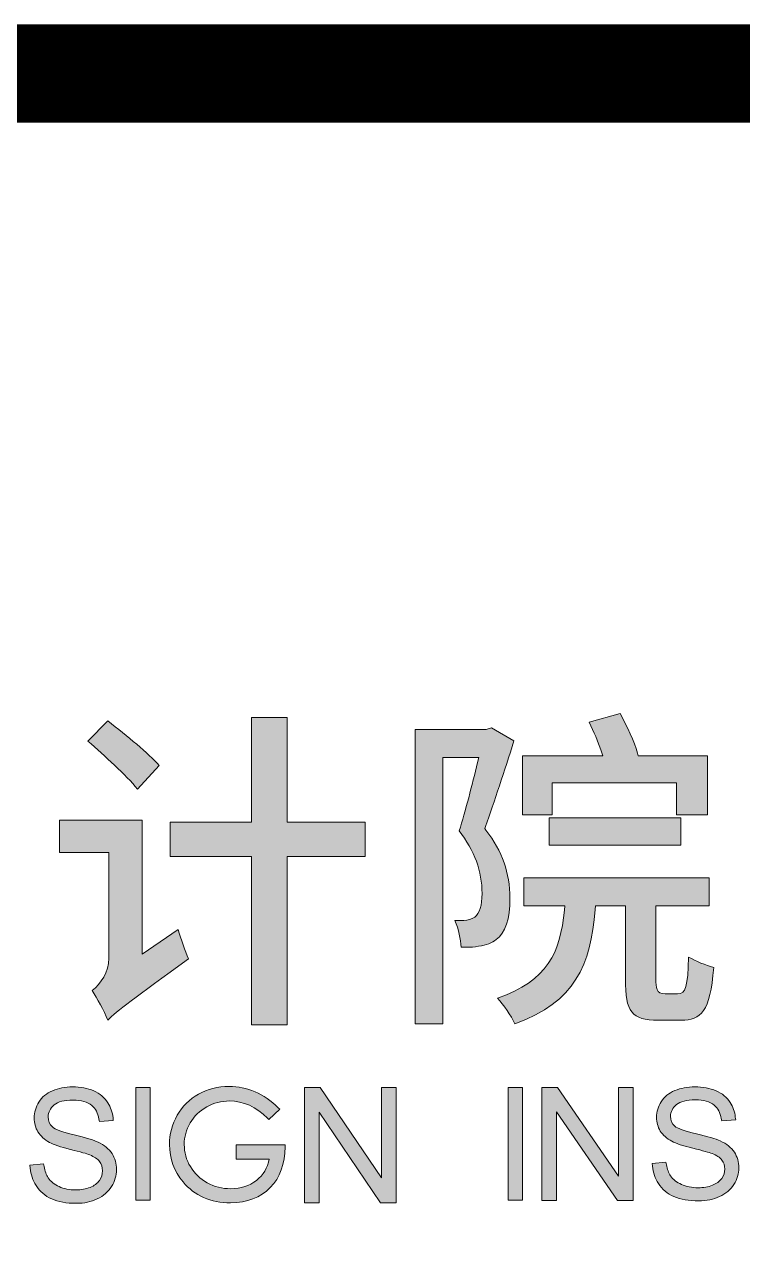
# Model space of a CAD drawing. Header units: millimetres. Extents: x 12325263 to 13848842, y -1463133 to 573208.
# Drawn here: x 12641862 to 12643178, y -786100 to -783868 of the extents above; entities that cross this region are included whole.
import ezdxf
from ezdxf.enums import TextEntityAlignment as Align

# ---------------------------------------------------------------- set-up
doc = ezdxf.new("R2010")
doc.units = ezdxf.units.MM
doc.header["$LTSCALE"] = 1000
doc.layers.add('_U+56FE_U+5C42 1', color=7, linetype='Continuous')
doc.layers.add('TITLIN1', color=7, linetype='Continuous')
doc.styles.add('ACHT', font='simhei.ttf')
doc.styles.add('TITXC', font='simhei.ttf')
doc.styles.add('TITXV', font='', dxfattribs={"width": 0.7})
doc.styles.get('TITXV').set_extended_font_data('SimSun')

# ---------------------------------------------------------------- blocks, each defined once
blk = doc.blocks.new('logo2021new')
at = {"layer": '_U+56FE_U+5C42 1'}
h = blk.add_hatch(color=256, dxfattribs=at)
h.dxf.hatch_style = 2
h.paths.add_polyline_path([(395617.2, -17781.4), (395617.2, -17575.7), (395517.9, -17575.7), (395517.9, -17533.8), (395617.2, -17533.8), (395617.2, -17405.9), (395660.8, -17405.9), (395660.8, -17533.8), (395756, -17533.8), (395756, -17575.7), (395660.8, -17575.7), (395660.8, -17781.4)])
edge = h.paths.add_edge_path()
edge.add_spline(control_points=[(395441.6, -17775.5), (395436.7, -17763.8), (395428.7, -17749), (395422.4, -17739.5), (395433, -17731), (395443, -17716.9), (395443, -17700), (395443, -17700), (395443, -17570.8), (395443, -17570.8), (395443, -17570.8), (395382.6, -17570.8), (395382.6, -17570.8), (395382.6, -17570.8), (395382.6, -17531.3), (395382.6, -17531.3), (395382.6, -17531.3), (395483.7, -17531.3), (395483.7, -17531.3), (395483.7, -17531.3), (395483.7, -17694.9), (395483.7, -17694.9), (395483.7, -17694.9), (395527.6, -17664.8), (395527.6, -17664.8), (395530.7, -17676.7), (395535.8, -17691.2), (395540.3, -17700.6), (395474.4, -17748.2), (395452.1, -17764.9), (395441.6, -17775.5)], knot_values=[0, 0, 0, 0, 1, 1, 1, 2, 2, 2, 3, 3, 3, 4, 4, 4, 5, 5, 5, 6, 6, 6, 7, 7, 7, 8, 8, 8, 9, 9, 9, 10, 10, 10, 10], degree=3, periodic=0)
edge = h.paths.add_edge_path()
edge.add_spline(control_points=[(395477.9, -17493.4), (395463.3, -17475.9), (395438.1, -17452.7), (395417.1, -17434.8), (395417.1, -17434.8), (395441.6, -17410), (395441.6, -17410), (395465.5, -17428.8), (395490.8, -17449.3), (395504.4, -17464.5), (395504.4, -17464.5), (395477.9, -17493.4), (395477.9, -17493.4)], knot_values=[0, 0, 0, 0, 1, 1, 1, 2, 2, 2, 3, 3, 3, 4, 4, 4, 4], degree=3, periodic=0)
h = blk.add_hatch(color=256, dxfattribs=at)
h.dxf.hatch_style = 2
edge = h.paths.add_edge_path()
edge.add_spline(control_points=[(395980.5, -17524.9), (395980.5, -17524.9), (395984.4, -17524.9), (395984.4, -17524.9), (395984.4, -17524.9), (395984.4, -17485.5), (395984.4, -17485.5), (395984.4, -17485.5), (396136.1, -17485.5), (396136.1, -17485.5), (396136.1, -17485.5), (396136.1, -17524.9), (396136.1, -17524.9), (396136.1, -17524.9), (396141.2, -17524.9), (396141.2, -17524.9), (396141.2, -17524.9), (396141.2, -17524.8), (396141.2, -17524.8), (396141.2, -17524.8), (396173.9, -17524.8), (396173.9, -17524.8), (396173.9, -17524.8), (396173.9, -17452.7), (396173.9, -17452.7), (396173.9, -17452.7), (396089.4, -17452.7), (396089.4, -17452.7), (396089.4, -17452.7), (396088.4, -17449.3), (396088.4, -17449.3), (396084.3, -17435.4), (396075.9, -17416.4), (396067.1, -17401), (396067.1, -17401), (396029.4, -17411.6), (396029.4, -17411.6), (396035.1, -17423.2), (396040.2, -17435.4), (396044, -17446.5), (396044, -17446.5), (396046.1, -17452.7), (396046.1, -17452.7), (396046.1, -17452.7), (395948.2, -17452.7), (395948.2, -17452.7), (395948.2, -17452.7), (395948.2, -17524.8), (395948.2, -17524.8), (395948.2, -17524.8), (395980.5, -17524.8), (395980.5, -17524.8), (395980.5, -17524.8), (395980.5, -17524.9), (395980.5, -17524.9)], knot_values=[0, 0, 0, 0, 1, 1, 1, 2, 2, 2, 3, 3, 3, 4, 4, 4, 5, 5, 5, 6, 6, 6, 7, 7, 7, 8, 8, 8, 9, 9, 9, 10, 10, 10, 11, 11, 11, 12, 12, 12, 13, 13, 13, 14, 14, 14, 15, 15, 15, 16, 16, 16, 17, 17, 17, 18, 18, 18, 18], degree=3, periodic=0)
h = blk.add_hatch(color=256, dxfattribs=at)
h.dxf.hatch_style = 2
edge = h.paths.add_edge_path()
edge.add_spline(control_points=[(395903.4, -17543.5), (395903.4, -17543.5), (395901.8, -17541.5), (395901.8, -17541.5), (395901.8, -17541.5), (395902.7, -17539.1), (395902.7, -17539.1), (395913.3, -17509.5), (395926.3, -17470.6), (395937.5, -17434.5), (395937.5, -17434.5), (395910.2, -17418.7), (395910.2, -17418.7), (395910.2, -17418.7), (395903.8, -17420.4), (395903.8, -17420.4), (395903.8, -17420.4), (395817.1, -17420.4), (395817.1, -17420.4), (395817.1, -17420.4), (395817.1, -17780.2), (395817.1, -17780.2), (395817.1, -17780.2), (395850.7, -17780.2), (395850.7, -17780.2), (395850.7, -17780.2), (395850.7, -17454.9), (395850.7, -17454.9), (395850.7, -17454.9), (395894.5, -17454.9), (395894.5, -17454.9), (395894.5, -17454.9), (395893.1, -17460.7), (395893.1, -17460.7), (395886.3, -17488.6), (395878.5, -17520.2), (395870.6, -17544.3), (395889.4, -17568.5), (395898.6, -17593.6), (395898.6, -17621), (395898.6, -17635.7), (395895.7, -17645.1), (395889.6, -17649.6), (395885.9, -17652.4), (395881.3, -17653.8), (395876.2, -17653.8), (395876.2, -17653.8), (395873, -17654), (395871.3, -17654), (395869.5, -17654), (395867.7, -17654), (395865.5, -17653.9), (395869.9, -17664.5), (395872.5, -17676.9), (395873.2, -17686.4), (395875.1, -17686.4), (395877.1, -17686.5), (395879, -17686.5), (395884.6, -17686.5), (395889.8, -17686.2), (395894.3, -17685.4), (395904.4, -17683.7), (395910.8, -17681.3), (395915.9, -17677.2), (395927.3, -17668.7), (395932.6, -17652.5), (395932.6, -17626.4), (395932.6, -17595.8), (395923.3, -17569.5), (395903.4, -17543.5)], knot_values=[0, 0, 0, 0, 1, 1, 1, 2, 2, 2, 3, 3, 3, 4, 4, 4, 5, 5, 5, 6, 6, 6, 7, 7, 7, 8, 8, 8, 9, 9, 9, 10, 10, 10, 11, 11, 11, 12, 12, 12, 13, 13, 13, 14, 14, 14, 15, 15, 15, 16, 16, 16, 17, 17, 17, 18, 18, 18, 19, 19, 19, 20, 20, 20, 21, 21, 21, 22, 22, 22, 23, 23, 23, 23], degree=3, periodic=0)
h = blk.add_hatch(color=256, dxfattribs=at)
h.dxf.hatch_style = 2
h.paths.add_polyline_path([(396141.2, -17528.4), (396136.1, -17528.4), (396136.1, -17528.4), (395984.4, -17528.4), (395984.4, -17528.4), (395980.5, -17528.4), (395980.5, -17561.7), (396141.2, -17561.7)])
h = blk.add_hatch(color=256, dxfattribs=at)
h.dxf.hatch_style = 2
edge = h.paths.add_edge_path()
edge.add_spline(control_points=[(396150.8, -17698.5), (396149.9, -17734.3), (396147.7, -17743.6), (396137.2, -17743.6), (396137.2, -17743.6), (396122.3, -17743.6), (396122.3, -17743.6), (396111, -17743.6), (396111, -17735.3), (396111, -17725.7), (396111, -17725.7), (396111, -17636.1), (396111, -17636.1), (396111, -17636.1), (396176, -17636.1), (396176, -17636.1), (396176, -17636.1), (396176, -17601.7), (396176, -17601.7), (396176, -17601.7), (395949.5, -17601.7), (395949.5, -17601.7), (395949.5, -17601.7), (395949.5, -17636.1), (395949.5, -17636.1), (395949.5, -17636.1), (395999.6, -17636.1), (395999.6, -17636.1), (395999.6, -17636.1), (395999.1, -17641.3), (395999.1, -17641.3), (395994.2, -17693), (395978.9, -17727.5), (395917.3, -17748.6), (395925.2, -17757.3), (395933.9, -17769.7), (395938.7, -17780.2), (396012.7, -17753.3), (396030.9, -17708.3), (396036.9, -17640.4), (396036.9, -17640.4), (396037.3, -17636.1), (396037.3, -17636.1), (396037.3, -17636.1), (396073.6, -17636.1), (396073.6, -17636.1), (396073.6, -17636.1), (396073.6, -17725.3), (396073.6, -17725.3), (396073.6, -17765.7), (396081.5, -17775.6), (396113.6, -17775.6), (396113.6, -17775.6), (396142.2, -17775.6), (396142.2, -17775.6), (396165.4, -17775.6), (396177.4, -17765.9), (396181.5, -17711.4), (396171.7, -17708.3), (396159.8, -17703.8), (396150.8, -17698.5)], knot_values=[0, 0, 0, 0, 1, 1, 1, 2, 2, 2, 3, 3, 3, 4, 4, 4, 5, 5, 5, 6, 6, 6, 7, 7, 7, 8, 8, 8, 9, 9, 9, 10, 10, 10, 11, 11, 11, 12, 12, 12, 13, 13, 13, 14, 14, 14, 15, 15, 15, 16, 16, 16, 17, 17, 17, 18, 18, 18, 19, 19, 19, 20, 20, 20, 20], degree=3, periodic=0)
h = blk.add_hatch(color=256, dxfattribs=at)
h.dxf.hatch_style = 2
edge = h.paths.add_edge_path()
edge.add_spline(control_points=[(395429.6, -17924.6), (395424.3, -17922), (395414.4, -17919.1), (395400.3, -17915.8), (395385.9, -17912.4), (395377.3, -17909.2), (395373.9, -17906), (395370.5, -17902.7), (395368.8, -17898.7), (395368.8, -17893.8), (395368.8, -17888.1), (395371.2, -17883.3), (395376, -17879.2), (395380.9, -17875.2), (395388.4, -17873.2), (395399.1, -17873.2), (395409.1, -17873.2), (395416.9, -17875.4), (395422, -17879.8), (395426.6, -17883.7), (395429.5, -17889.3), (395430.8, -17896.5), (395430.8, -17896.5), (395431.3, -17899.5), (395431.3, -17899.5), (395431.3, -17899.5), (395448.3, -17898.2), (395448.3, -17898.2), (395448.3, -17898.2), (395448, -17894.7), (395448, -17894.7), (395447.2, -17888), (395445.2, -17882.1), (395441.7, -17876.5), (395437.7, -17870.2), (395431.9, -17865.3), (395424.4, -17862), (395416.9, -17858.7), (395408.2, -17857.1), (395398.4, -17857.1), (395389.5, -17857.1), (395381.3, -17858.6), (395374, -17861.8), (395366.7, -17864.9), (395361.1, -17869.5), (395357.3, -17875.6), (395353.6, -17881.6), (395351.7, -17888.1), (395351.7, -17895), (395351.7, -17901.4), (395353.2, -17907), (395356.3, -17912.1), (395359.4, -17917.2), (395364.1, -17921.5), (395370.5, -17925), (395375.3, -17927.6), (395383.7, -17930.4), (395396.1, -17933.6), (395408.1, -17936.5), (395416, -17938.8), (395419.6, -17940.2), (395425, -17942.4), (395429, -17945.1), (395431.4, -17948.3), (395433.8, -17951.5), (395435.1, -17955.3), (395435.1, -17959.6), (395435.1, -17963.8), (395433.8, -17967.8), (395431.3, -17971.4), (395428.8, -17975), (395425, -17977.8), (395419.9, -17979.9), (395414.9, -17981.9), (395409, -17982.9), (395402.4, -17982.9), (395394.9, -17982.9), (395388.1, -17981.6), (395382.1, -17978.9), (395376.2, -17976.2), (395371.7, -17972.6), (395368.9, -17968.2), (395366.4, -17964.5), (395364.8, -17959.8), (395363.8, -17954.3), (395363.8, -17954.3), (395363.2, -17951.2), (395363.2, -17951.2), (395363.2, -17951.2), (395346.5, -17952.7), (395346.5, -17952.7), (395346.5, -17952.7), (395346.8, -17956.2), (395346.8, -17956.2), (395347.5, -17964), (395349.9, -17971.2), (395353.9, -17977.5), (395358.6, -17984.9), (395364.8, -17990.2), (395373, -17993.9), (395381, -17997.5), (395391.1, -17999.3), (395403.1, -17999.3), (395412.6, -17999.3), (395421.2, -17997.5), (395428.7, -17993.9), (395436.3, -17990.3), (395442.1, -17985.2), (395446.1, -17978.8), (395450.1, -17972.4), (395452.2, -17965.4), (395452.2, -17958.1), (395452.2, -17950.7), (395450.3, -17944.2), (395446.7, -17938.6), (395443, -17932.9), (395437.2, -17928.2), (395429.6, -17924.6)], knot_values=[0, 0, 0, 0, 1, 1, 1, 2, 2, 2, 3, 3, 3, 4, 4, 4, 5, 5, 5, 6, 6, 6, 7, 7, 7, 8, 8, 8, 9, 9, 9, 10, 10, 10, 11, 11, 11, 12, 12, 12, 13, 13, 13, 14, 14, 14, 15, 15, 15, 16, 16, 16, 17, 17, 17, 18, 18, 18, 19, 19, 19, 20, 20, 20, 21, 21, 21, 22, 22, 22, 23, 23, 23, 24, 24, 24, 25, 25, 25, 26, 26, 26, 27, 27, 27, 28, 28, 28, 29, 29, 29, 30, 30, 30, 31, 31, 31, 32, 32, 32, 33, 33, 33, 34, 34, 34, 35, 35, 35, 36, 36, 36, 37, 37, 37, 38, 38, 38, 39, 39, 39, 39], degree=3, periodic=0)
h = blk.add_hatch(color=256, dxfattribs=at)
h.dxf.hatch_style = 2
h.paths.add_polyline_path([(395475.7, -17995.6), (395493.3, -17995.6), (395493.3, -17857.8), (395475.7, -17857.8)])
h = blk.add_hatch(color=256, dxfattribs=at)
h.dxf.hatch_style = 2
edge = h.paths.add_edge_path()
edge.add_spline(control_points=[(395598.2, -17945.3), (395598.2, -17945.3), (395638.8, -17945.3), (395638.8, -17945.3), (395636.7, -17956.1), (395631.5, -17964.8), (395623.1, -17971.3), (395614.5, -17978.1), (395604, -17981.5), (395591.8, -17981.5), (395581.4, -17981.5), (395571.7, -17979.1), (395562.9, -17974.2), (395554.4, -17969.5), (395547.5, -17962.9), (395542.5, -17954.5), (395537.4, -17946.1), (395534.9, -17937.2), (395534.9, -17927.3), (395534.9, -17918.2), (395537.3, -17909.4), (395542.1, -17901.1), (395546.9, -17892.8), (395553.6, -17886.3), (395562.6, -17881.4), (395571.1, -17876.7), (395580.3, -17874.3), (395590, -17874.3), (395607, -17874.3), (395622.7, -17881.4), (395636.7, -17895.5), (395636.7, -17895.5), (395638.4, -17897.1), (395638.4, -17897.1), (395638.4, -17897.1), (395651.5, -17884.2), (395651.5, -17884.2), (395651.5, -17884.2), (395649.8, -17882.5), (395649.8, -17882.5), (395632.1, -17865.3), (395611.8, -17856.6), (395589.5, -17856.6), (395575.8, -17856.6), (395563.3, -17859.8), (395552.3, -17866), (395541.4, -17872.1), (395532.7, -17880.8), (395526.4, -17891.8), (395520.1, -17902.8), (395516.9, -17914.9), (395516.9, -17927.6), (395516.9, -17944.8), (395522.5, -17960.1), (395533.4, -17973.2), (395547.6, -17990.1), (395567.1, -17998.7), (395591.4, -17998.7), (395611.7, -17998.7), (395628, -17992.5), (395640, -17980.1), (395651.9, -17967.8), (395657.9, -17951.1), (395658.1, -17930.3), (395658.1, -17930.3), (395658.1, -17928), (395658.1, -17928), (395658.1, -17928), (395598.2, -17928), (395598.2, -17928), (395598.2, -17928), (395598.2, -17945.3), (395598.2, -17945.3)], knot_values=[0, 0, 0, 0, 1, 1, 1, 2, 2, 2, 3, 3, 3, 4, 4, 4, 5, 5, 5, 6, 6, 6, 7, 7, 7, 8, 8, 8, 9, 9, 9, 10, 10, 10, 11, 11, 11, 12, 12, 12, 13, 13, 13, 14, 14, 14, 15, 15, 15, 16, 16, 16, 17, 17, 17, 18, 18, 18, 19, 19, 19, 20, 20, 20, 21, 21, 21, 22, 22, 22, 23, 23, 23, 24, 24, 24, 24], degree=3, periodic=0)
h = blk.add_hatch(color=256, dxfattribs=at)
h.dxf.hatch_style = 2
h.paths.add_polyline_path([(395775.6, -17968.3), (395701.1, -17857.8), (395681.8, -17857.8), (395681.8, -17998.7), (395699.8, -17998.7), (395699.8, -17888.1), (395774.4, -17998.7), (395793.6, -17998.7), (395793.6, -17857.8), (395775.6, -17857.8)])
h = blk.add_hatch(color=256, dxfattribs=at)
h.dxf.hatch_style = 2
h.paths.add_polyline_path([(395930.4, -17995.6), (395948, -17995.6), (395948, -17857.8), (395930.4, -17857.8)])
h = blk.add_hatch(color=256, dxfattribs=at)
h.dxf.hatch_style = 2
h.paths.add_polyline_path([(396065.3, -17966.2), (395990.8, -17857.8), (395971.5, -17857.8), (395971.5, -17996), (395989.5, -17996), (395989.5, -17887.5), (396064.1, -17996), (396083.3, -17996), (396083.3, -17857.8), (396065.3, -17857.8)])
h = blk.add_hatch(color=256, dxfattribs=at)
h.dxf.hatch_style = 2
edge = h.paths.add_edge_path()
edge.add_spline(control_points=[(396189.5, -17923.1), (396184.1, -17920.6), (396174.3, -17917.7), (396160.3, -17914.5), (396145.9, -17911.2), (396137.3, -17908), (396133.9, -17905), (396130.5, -17901.8), (396128.8, -17897.9), (396128.8, -17893), (396128.8, -17887.5), (396131.2, -17882.8), (396136, -17878.8), (396140.9, -17874.9), (396148.4, -17872.9), (396159.1, -17872.9), (396169.2, -17872.9), (396176.9, -17875.1), (396182.1, -17879.4), (396186.6, -17883.2), (396189.5, -17888.7), (396190.8, -17895.7), (396190.8, -17895.7), (396191.3, -17898.7), (396191.3, -17898.7), (396191.3, -17898.7), (396208.4, -17897.5), (396208.4, -17897.5), (396208.4, -17897.5), (396207.9, -17893.9), (396207.9, -17893.9), (396207.2, -17887.3), (396205.2, -17881.5), (396201.7, -17876.1), (396197.7, -17869.9), (396191.9, -17865.1), (396184.4, -17861.9), (396176.8, -17858.7), (396168.1, -17857.1), (396158.4, -17857.1), (396149.5, -17857.1), (396141.3, -17858.6), (396134, -17861.7), (396126.8, -17864.7), (396121.2, -17869.2), (396117.4, -17875.2), (396113.6, -17881.1), (396111.7, -17887.5), (396111.7, -17894.2), (396111.7, -17900.5), (396113.2, -17906), (396116.3, -17911), (396119.4, -17916), (396124.1, -17920.2), (396130.5, -17923.6), (396135.4, -17926.3), (396144, -17929.1), (396156.1, -17932), (396168.2, -17935), (396176.1, -17937.2), (396179.6, -17938.6), (396185.1, -17940.7), (396189.1, -17943.3), (396191.4, -17946.5), (396193.8, -17949.6), (396195.1, -17953.3), (396195.1, -17957.5), (396195.1, -17961.6), (396193.8, -17965.5), (396191.3, -17969), (396188.8, -17972.5), (396185, -17975.3), (396179.9, -17977.3), (396174.9, -17979.3), (396169, -17980.3), (396162.3, -17980.3), (396154.9, -17980.3), (396148.1, -17978.9), (396142.1, -17976.3), (396136.2, -17973.7), (396131.7, -17970.2), (396128.8, -17965.8), (396126.4, -17962.2), (396124.7, -17957.7), (396123.8, -17952.3), (396123.8, -17952.3), (396123.2, -17949.2), (396123.2, -17949.2), (396123.2, -17949.2), (396106.5, -17950.7), (396106.5, -17950.7), (396106.5, -17950.7), (396106.8, -17954.1), (396106.8, -17954.1), (396107.5, -17961.9), (396109.9, -17968.9), (396113.9, -17975), (396118.5, -17982.2), (396124.8, -17987.5), (396133, -17991.1), (396141, -17994.6), (396151.1, -17996.4), (396163.2, -17996.4), (396172.7, -17996.4), (396181.3, -17994.6), (396188.7, -17991.1), (396196.3, -17987.6), (396202.1, -17982.6), (396206.1, -17976.3), (396210.1, -17970), (396212.2, -17963.1), (396212.2, -17956), (396212.2, -17948.8), (396210.3, -17942.4), (396206.7, -17936.9), (396203, -17931.3), (396197.2, -17926.7), (396189.5, -17923.1)], knot_values=[0, 0, 0, 0, 1, 1, 1, 2, 2, 2, 3, 3, 3, 4, 4, 4, 5, 5, 5, 6, 6, 6, 7, 7, 7, 8, 8, 8, 9, 9, 9, 10, 10, 10, 11, 11, 11, 12, 12, 12, 13, 13, 13, 14, 14, 14, 15, 15, 15, 16, 16, 16, 17, 17, 17, 18, 18, 18, 19, 19, 19, 20, 20, 20, 21, 21, 21, 22, 22, 22, 23, 23, 23, 24, 24, 24, 25, 25, 25, 26, 26, 26, 27, 27, 27, 28, 28, 28, 29, 29, 29, 30, 30, 30, 31, 31, 31, 32, 32, 32, 33, 33, 33, 34, 34, 34, 35, 35, 35, 36, 36, 36, 37, 37, 37, 38, 38, 38, 39, 39, 39, 39], degree=3, periodic=0)
at = {"layer": '_U+56FE_U+5C42 1', "lineweight": 0}
for p, q in [((395617.2, -17533.8), (395617.2, -17405.9)), ((395617.2, -17405.9), (395660.8, -17405.9)), ((395660.8, -17405.9), (395660.8, -17533.8)), ((395517.9, -17575.7), (395517.9, -17533.8)), ((395517.9, -17533.8), (395617.2, -17533.8)), ((395660.8, -17533.8), (395756, -17533.8)), ((395756, -17533.8), (395756, -17575.7)), ((395617.2, -17575.7), (395517.9, -17575.7)), ((395617.2, -17781.4), (395617.2, -17575.7)), ((395756, -17575.7), (395660.8, -17575.7)), ((395660.8, -17575.7), (395660.8, -17781.4)), ((395660.8, -17781.4), (395617.2, -17781.4))]:
    blk.add_line(p, q, dxfattribs=at)
for points in [[(396141.2, -17528.4), (396136.1, -17528.4), (396136.1, -17528.4), (395984.4, -17528.4), (395984.4, -17528.4), (395980.5, -17528.4), (395980.5, -17561.7), (396141.2, -17561.7), (396141.2, -17528.4)], [(395475.7, -17995.6), (395493.3, -17995.6), (395493.3, -17857.8), (395475.7, -17857.8), (395475.7, -17995.6)], [(395775.6, -17968.3), (395701.1, -17857.8), (395681.8, -17857.8), (395681.8, -17998.7), (395699.8, -17998.7), (395699.8, -17888.1), (395774.4, -17998.7), (395793.6, -17998.7), (395793.6, -17857.8), (395775.6, -17857.8), (395775.6, -17968.3)], [(395930.4, -17995.6), (395948, -17995.6), (395948, -17857.8), (395930.4, -17857.8), (395930.4, -17995.6)], [(396065.3, -17966.2), (395990.8, -17857.8), (395971.5, -17857.8), (395971.5, -17996), (395989.5, -17996), (395989.5, -17887.5), (396064.1, -17996), (396083.3, -17996), (396083.3, -17857.8), (396065.3, -17857.8), (396065.3, -17966.2)]]:
    blk.add_lwpolyline(points, dxfattribs=at)
for points in [[(395417.1, -17434.8), (395417.1, -17434.8), (395441.6, -17410), (395441.6, -17410)], [(395441.6, -17410), (395465.5, -17428.8), (395490.8, -17449.3), (395504.4, -17464.5)], [(395477.9, -17493.4), (395463.3, -17475.9), (395438.1, -17452.7), (395417.1, -17434.8)], [(395504.4, -17464.5), (395504.4, -17464.5), (395477.9, -17493.4), (395477.9, -17493.4)], [(395382.6, -17570.8), (395382.6, -17570.8), (395382.6, -17531.3), (395382.6, -17531.3)], [(395382.6, -17531.3), (395382.6, -17531.3), (395483.7, -17531.3), (395483.7, -17531.3)], [(395483.7, -17531.3), (395483.7, -17531.3), (395483.7, -17694.9), (395483.7, -17694.9)], [(395443, -17570.8), (395443, -17570.8), (395382.6, -17570.8), (395382.6, -17570.8)], [(395443, -17700), (395443, -17700), (395443, -17570.8), (395443, -17570.8)], [(395483.7, -17694.9), (395483.7, -17694.9), (395527.6, -17664.8), (395527.6, -17664.8)], [(395527.6, -17664.8), (395530.7, -17676.7), (395535.8, -17691.2), (395540.3, -17700.6)], [(395422.4, -17739.5), (395433, -17731), (395443, -17716.9), (395443, -17700)], [(395540.3, -17700.6), (395474.4, -17748.2), (395452.1, -17764.9), (395441.6, -17775.5)], [(395441.6, -17775.5), (395436.7, -17763.8), (395428.7, -17749), (395422.4, -17739.5)]]:
    blk.add_open_spline(points, degree=3, dxfattribs=at)
for points, knots in [([(395980.5, -17524.9), (395980.5, -17524.9), (395984.4, -17524.9), (395984.4, -17524.9), (395984.4, -17524.9), (395984.4, -17485.5), (395984.4, -17485.5), (395984.4, -17485.5), (396136.1, -17485.5), (396136.1, -17485.5), (396136.1, -17485.5), (396136.1, -17524.9), (396136.1, -17524.9), (396136.1, -17524.9), (396141.2, -17524.9), (396141.2, -17524.9), (396141.2, -17524.9), (396141.2, -17524.8), (396141.2, -17524.8), (396141.2, -17524.8), (396173.9, -17524.8), (396173.9, -17524.8), (396173.9, -17524.8), (396173.9, -17452.7), (396173.9, -17452.7), (396173.9, -17452.7), (396089.4, -17452.7), (396089.4, -17452.7), (396089.4, -17452.7), (396088.4, -17449.3), (396088.4, -17449.3), (396084.3, -17435.4), (396075.9, -17416.4), (396067.1, -17401), (396067.1, -17401), (396029.4, -17411.6), (396029.4, -17411.6), (396035.1, -17423.2), (396040.2, -17435.4), (396044, -17446.5), (396044, -17446.5), (396046.1, -17452.7), (396046.1, -17452.7), (396046.1, -17452.7), (395948.2, -17452.7), (395948.2, -17452.7), (395948.2, -17452.7), (395948.2, -17524.8), (395948.2, -17524.8), (395948.2, -17524.8), (395980.5, -17524.8), (395980.5, -17524.8), (395980.5, -17524.8), (395980.5, -17524.9), (395980.5, -17524.9)], [0, 0, 0, 0, 1, 1, 1, 2, 2, 2, 3, 3, 3, 4, 4, 4, 5, 5, 5, 6, 6, 6, 7, 7, 7, 8, 8, 8, 9, 9, 9, 10, 10, 10, 11, 11, 11, 12, 12, 12, 13, 13, 13, 14, 14, 14, 15, 15, 15, 16, 16, 16, 17, 17, 17, 18, 18, 18, 18]), ([(395903.4, -17543.5), (395903.4, -17543.5), (395901.8, -17541.5), (395901.8, -17541.5), (395901.8, -17541.5), (395902.7, -17539.1), (395902.7, -17539.1), (395913.3, -17509.5), (395926.3, -17470.6), (395937.5, -17434.5), (395937.5, -17434.5), (395910.2, -17418.7), (395910.2, -17418.7), (395910.2, -17418.7), (395903.8, -17420.4), (395903.8, -17420.4), (395903.8, -17420.4), (395817.1, -17420.4), (395817.1, -17420.4), (395817.1, -17420.4), (395817.1, -17780.2), (395817.1, -17780.2), (395817.1, -17780.2), (395850.7, -17780.2), (395850.7, -17780.2), (395850.7, -17780.2), (395850.7, -17454.9), (395850.7, -17454.9), (395850.7, -17454.9), (395894.5, -17454.9), (395894.5, -17454.9), (395894.5, -17454.9), (395893.1, -17460.7), (395893.1, -17460.7), (395886.3, -17488.6), (395878.5, -17520.2), (395870.6, -17544.3), (395889.4, -17568.5), (395898.6, -17593.6), (395898.6, -17621), (395898.6, -17635.7), (395895.7, -17645.1), (395889.6, -17649.6), (395885.9, -17652.4), (395881.3, -17653.8), (395876.2, -17653.8), (395876.2, -17653.8), (395873, -17654), (395871.3, -17654), (395869.5, -17654), (395867.7, -17654), (395865.5, -17653.9), (395869.9, -17664.5), (395872.5, -17676.9), (395873.2, -17686.4), (395875.1, -17686.4), (395877.1, -17686.5), (395879, -17686.5), (395884.6, -17686.5), (395889.8, -17686.2), (395894.3, -17685.4), (395904.4, -17683.7), (395910.8, -17681.3), (395915.9, -17677.2), (395927.3, -17668.7), (395932.6, -17652.5), (395932.6, -17626.4), (395932.6, -17595.8), (395923.3, -17569.5), (395903.4, -17543.5)], [0, 0, 0, 0, 1, 1, 1, 2, 2, 2, 3, 3, 3, 4, 4, 4, 5, 5, 5, 6, 6, 6, 7, 7, 7, 8, 8, 8, 9, 9, 9, 10, 10, 10, 11, 11, 11, 12, 12, 12, 13, 13, 13, 14, 14, 14, 15, 15, 15, 16, 16, 16, 17, 17, 17, 18, 18, 18, 19, 19, 19, 20, 20, 20, 21, 21, 21, 22, 22, 22, 23, 23, 23, 23]), ([(396150.8, -17698.5), (396149.9, -17734.3), (396147.7, -17743.6), (396137.2, -17743.6), (396137.2, -17743.6), (396122.3, -17743.6), (396122.3, -17743.6), (396111, -17743.6), (396111, -17735.3), (396111, -17725.7), (396111, -17725.7), (396111, -17636.1), (396111, -17636.1), (396111, -17636.1), (396176, -17636.1), (396176, -17636.1), (396176, -17636.1), (396176, -17601.7), (396176, -17601.7), (396176, -17601.7), (395949.5, -17601.7), (395949.5, -17601.7), (395949.5, -17601.7), (395949.5, -17636.1), (395949.5, -17636.1), (395949.5, -17636.1), (395999.6, -17636.1), (395999.6, -17636.1), (395999.6, -17636.1), (395999.1, -17641.3), (395999.1, -17641.3), (395994.2, -17693), (395978.9, -17727.5), (395917.3, -17748.6), (395925.2, -17757.3), (395933.9, -17769.7), (395938.7, -17780.2), (396012.7, -17753.3), (396030.9, -17708.3), (396036.9, -17640.4), (396036.9, -17640.4), (396037.3, -17636.1), (396037.3, -17636.1), (396037.3, -17636.1), (396073.6, -17636.1), (396073.6, -17636.1), (396073.6, -17636.1), (396073.6, -17725.3), (396073.6, -17725.3), (396073.6, -17765.7), (396081.5, -17775.6), (396113.6, -17775.6), (396113.6, -17775.6), (396142.2, -17775.6), (396142.2, -17775.6), (396165.4, -17775.6), (396177.4, -17765.9), (396181.5, -17711.4), (396171.7, -17708.3), (396159.8, -17703.8), (396150.8, -17698.5)], [0, 0, 0, 0, 1, 1, 1, 2, 2, 2, 3, 3, 3, 4, 4, 4, 5, 5, 5, 6, 6, 6, 7, 7, 7, 8, 8, 8, 9, 9, 9, 10, 10, 10, 11, 11, 11, 12, 12, 12, 13, 13, 13, 14, 14, 14, 15, 15, 15, 16, 16, 16, 17, 17, 17, 18, 18, 18, 19, 19, 19, 20, 20, 20, 20]), ([(395429.6, -17924.6), (395424.3, -17922), (395414.4, -17919.1), (395400.3, -17915.8), (395385.9, -17912.4), (395377.3, -17909.2), (395373.9, -17906), (395370.5, -17902.7), (395368.8, -17898.7), (395368.8, -17893.8), (395368.8, -17888.1), (395371.2, -17883.3), (395376, -17879.2), (395380.9, -17875.2), (395388.4, -17873.2), (395399.1, -17873.2), (395409.1, -17873.2), (395416.9, -17875.4), (395422, -17879.8), (395426.6, -17883.7), (395429.5, -17889.3), (395430.8, -17896.5), (395430.8, -17896.5), (395431.3, -17899.5), (395431.3, -17899.5), (395431.3, -17899.5), (395448.3, -17898.2), (395448.3, -17898.2), (395448.3, -17898.2), (395448, -17894.7), (395448, -17894.7), (395447.2, -17888), (395445.2, -17882.1), (395441.7, -17876.5), (395437.7, -17870.2), (395431.9, -17865.3), (395424.4, -17862), (395416.9, -17858.7), (395408.2, -17857.1), (395398.4, -17857.1), (395389.5, -17857.1), (395381.3, -17858.6), (395374, -17861.8), (395366.7, -17864.9), (395361.1, -17869.5), (395357.3, -17875.6), (395353.6, -17881.6), (395351.7, -17888.1), (395351.7, -17895), (395351.7, -17901.4), (395353.2, -17907), (395356.3, -17912.1), (395359.4, -17917.2), (395364.1, -17921.5), (395370.5, -17925), (395375.3, -17927.6), (395383.7, -17930.4), (395396.1, -17933.6), (395408.1, -17936.5), (395416, -17938.8), (395419.6, -17940.2), (395425, -17942.4), (395429, -17945.1), (395431.4, -17948.3), (395433.8, -17951.5), (395435.1, -17955.3), (395435.1, -17959.6), (395435.1, -17963.8), (395433.8, -17967.8), (395431.3, -17971.4), (395428.8, -17975), (395425, -17977.8), (395419.9, -17979.9), (395414.9, -17981.9), (395409, -17982.9), (395402.4, -17982.9), (395394.9, -17982.9), (395388.1, -17981.6), (395382.1, -17978.9), (395376.2, -17976.2), (395371.7, -17972.6), (395368.9, -17968.2), (395366.4, -17964.5), (395364.8, -17959.8), (395363.8, -17954.3), (395363.8, -17954.3), (395363.2, -17951.2), (395363.2, -17951.2), (395363.2, -17951.2), (395346.5, -17952.7), (395346.5, -17952.7), (395346.5, -17952.7), (395346.8, -17956.2), (395346.8, -17956.2), (395347.5, -17964), (395349.9, -17971.2), (395353.9, -17977.5), (395358.6, -17984.9), (395364.8, -17990.2), (395373, -17993.9), (395381, -17997.5), (395391.1, -17999.3), (395403.1, -17999.3), (395412.6, -17999.3), (395421.2, -17997.5), (395428.7, -17993.9), (395436.3, -17990.3), (395442.1, -17985.2), (395446.1, -17978.8), (395450.1, -17972.4), (395452.2, -17965.4), (395452.2, -17958.1), (395452.2, -17950.7), (395450.3, -17944.2), (395446.7, -17938.6), (395443, -17932.9), (395437.2, -17928.2), (395429.6, -17924.6)], [0, 0, 0, 0, 1, 1, 1, 2, 2, 2, 3, 3, 3, 4, 4, 4, 5, 5, 5, 6, 6, 6, 7, 7, 7, 8, 8, 8, 9, 9, 9, 10, 10, 10, 11, 11, 11, 12, 12, 12, 13, 13, 13, 14, 14, 14, 15, 15, 15, 16, 16, 16, 17, 17, 17, 18, 18, 18, 19, 19, 19, 20, 20, 20, 21, 21, 21, 22, 22, 22, 23, 23, 23, 24, 24, 24, 25, 25, 25, 26, 26, 26, 27, 27, 27, 28, 28, 28, 29, 29, 29, 30, 30, 30, 31, 31, 31, 32, 32, 32, 33, 33, 33, 34, 34, 34, 35, 35, 35, 36, 36, 36, 37, 37, 37, 38, 38, 38, 39, 39, 39, 39]), ([(395598.2, -17945.3), (395598.2, -17945.3), (395638.8, -17945.3), (395638.8, -17945.3), (395636.7, -17956.1), (395631.5, -17964.8), (395623.1, -17971.3), (395614.5, -17978.1), (395604, -17981.5), (395591.8, -17981.5), (395581.4, -17981.5), (395571.7, -17979.1), (395562.9, -17974.2), (395554.4, -17969.5), (395547.5, -17962.9), (395542.5, -17954.5), (395537.4, -17946.1), (395534.9, -17937.2), (395534.9, -17927.3), (395534.9, -17918.2), (395537.3, -17909.4), (395542.1, -17901.1), (395546.9, -17892.8), (395553.6, -17886.3), (395562.6, -17881.4), (395571.1, -17876.7), (395580.3, -17874.3), (395590, -17874.3), (395607, -17874.3), (395622.7, -17881.4), (395636.7, -17895.5), (395636.7, -17895.5), (395638.4, -17897.1), (395638.4, -17897.1), (395638.4, -17897.1), (395651.5, -17884.2), (395651.5, -17884.2), (395651.5, -17884.2), (395649.8, -17882.5), (395649.8, -17882.5), (395632.1, -17865.3), (395611.8, -17856.6), (395589.5, -17856.6), (395575.8, -17856.6), (395563.3, -17859.8), (395552.3, -17866), (395541.4, -17872.1), (395532.7, -17880.8), (395526.4, -17891.8), (395520.1, -17902.8), (395516.9, -17914.9), (395516.9, -17927.6), (395516.9, -17944.8), (395522.5, -17960.1), (395533.4, -17973.2), (395547.6, -17990.1), (395567.1, -17998.7), (395591.4, -17998.7), (395611.7, -17998.7), (395628, -17992.5), (395640, -17980.1), (395651.9, -17967.8), (395657.9, -17951.1), (395658.1, -17930.3), (395658.1, -17930.3), (395658.1, -17928), (395658.1, -17928), (395658.1, -17928), (395598.2, -17928), (395598.2, -17928), (395598.2, -17928), (395598.2, -17945.3), (395598.2, -17945.3)], [0, 0, 0, 0, 1, 1, 1, 2, 2, 2, 3, 3, 3, 4, 4, 4, 5, 5, 5, 6, 6, 6, 7, 7, 7, 8, 8, 8, 9, 9, 9, 10, 10, 10, 11, 11, 11, 12, 12, 12, 13, 13, 13, 14, 14, 14, 15, 15, 15, 16, 16, 16, 17, 17, 17, 18, 18, 18, 19, 19, 19, 20, 20, 20, 21, 21, 21, 22, 22, 22, 23, 23, 23, 24, 24, 24, 24]), ([(396189.5, -17923.1), (396184.1, -17920.6), (396174.3, -17917.7), (396160.3, -17914.5), (396145.9, -17911.2), (396137.3, -17908), (396133.9, -17905), (396130.5, -17901.8), (396128.8, -17897.9), (396128.8, -17893), (396128.8, -17887.5), (396131.2, -17882.8), (396136, -17878.8), (396140.9, -17874.9), (396148.4, -17872.9), (396159.1, -17872.9), (396169.2, -17872.9), (396176.9, -17875.1), (396182.1, -17879.4), (396186.6, -17883.2), (396189.5, -17888.7), (396190.8, -17895.7), (396190.8, -17895.7), (396191.3, -17898.7), (396191.3, -17898.7), (396191.3, -17898.7), (396208.4, -17897.5), (396208.4, -17897.5), (396208.4, -17897.5), (396207.9, -17893.9), (396207.9, -17893.9), (396207.2, -17887.3), (396205.2, -17881.5), (396201.7, -17876.1), (396197.7, -17869.9), (396191.9, -17865.1), (396184.4, -17861.9), (396176.8, -17858.7), (396168.1, -17857.1), (396158.4, -17857.1), (396149.5, -17857.1), (396141.3, -17858.6), (396134, -17861.7), (396126.8, -17864.7), (396121.2, -17869.2), (396117.4, -17875.2), (396113.6, -17881.1), (396111.7, -17887.5), (396111.7, -17894.2), (396111.7, -17900.5), (396113.2, -17906), (396116.3, -17911), (396119.4, -17916), (396124.1, -17920.2), (396130.5, -17923.6), (396135.4, -17926.3), (396144, -17929.1), (396156.1, -17932), (396168.2, -17935), (396176.1, -17937.2), (396179.6, -17938.6), (396185.1, -17940.7), (396189.1, -17943.3), (396191.4, -17946.5), (396193.8, -17949.6), (396195.1, -17953.3), (396195.1, -17957.5), (396195.1, -17961.6), (396193.8, -17965.5), (396191.3, -17969), (396188.8, -17972.5), (396185, -17975.3), (396179.9, -17977.3), (396174.9, -17979.3), (396169, -17980.3), (396162.3, -17980.3), (396154.9, -17980.3), (396148.1, -17978.9), (396142.1, -17976.3), (396136.2, -17973.7), (396131.7, -17970.2), (396128.8, -17965.8), (396126.4, -17962.2), (396124.7, -17957.7), (396123.8, -17952.3), (396123.8, -17952.3), (396123.2, -17949.2), (396123.2, -17949.2), (396123.2, -17949.2), (396106.5, -17950.7), (396106.5, -17950.7), (396106.5, -17950.7), (396106.8, -17954.1), (396106.8, -17954.1), (396107.5, -17961.9), (396109.9, -17968.9), (396113.9, -17975), (396118.5, -17982.2), (396124.8, -17987.5), (396133, -17991.1), (396141, -17994.6), (396151.1, -17996.4), (396163.2, -17996.4), (396172.7, -17996.4), (396181.3, -17994.6), (396188.7, -17991.1), (396196.3, -17987.6), (396202.1, -17982.6), (396206.1, -17976.3), (396210.1, -17970), (396212.2, -17963.1), (396212.2, -17956), (396212.2, -17948.8), (396210.3, -17942.4), (396206.7, -17936.9), (396203, -17931.3), (396197.2, -17926.7), (396189.5, -17923.1)], [0, 0, 0, 0, 1, 1, 1, 2, 2, 2, 3, 3, 3, 4, 4, 4, 5, 5, 5, 6, 6, 6, 7, 7, 7, 8, 8, 8, 9, 9, 9, 10, 10, 10, 11, 11, 11, 12, 12, 12, 13, 13, 13, 14, 14, 14, 15, 15, 15, 16, 16, 16, 17, 17, 17, 18, 18, 18, 19, 19, 19, 20, 20, 20, 21, 21, 21, 22, 22, 22, 23, 23, 23, 24, 24, 24, 25, 25, 25, 26, 26, 26, 27, 27, 27, 28, 28, 28, 29, 29, 29, 30, 30, 30, 31, 31, 31, 32, 32, 32, 33, 33, 33, 34, 34, 34, 35, 35, 35, 36, 36, 36, 37, 37, 37, 38, 38, 38, 39, 39, 39, 39])]:
    blk.add_open_spline(points, degree=3, knots=knots, dxfattribs=at)
blk = doc.blocks.new('横向图框_A0')
at = {"layer": 'TITLIN1', "const_width": 1.2}
blk.add_lwpolyline([(25, 10), (1179, 10), (1179, 831), (25, 831)], close=True, dxfattribs=at)
blk.add_lwpolyline([(25, 10), (1179, 10), (1179, 831), (25, 831)], close=True, dxfattribs=at)
at = {"xscale": 0.01, "yscale": 0.01, "zscale": 0.01}
blk.add_blockref('logo2021new', (-2810.925, 997.192), dxfattribs=at)
at = {"style": 'TITXV', "width": 0.8}
for tag, p in [('智能化', (9.375, 781)), ('暖通', (3.125, 781)), ('给排水', (15.625, 705)), ('建筑', (3.125, 705)), ('电气', (21.875, 705)), ('结构', (9.375, 705))]:
    blk.add_attdef(tag, text='', height=2.5, rotation=90, dxfattribs=at).set_placement(p, align=Align.MIDDLE_CENTER)
for tag, height, style, p in [('总工程师', 3, 'ACHT', (1143.109, 210.304)), ('审定', 3, 'ACHT', (1143.109, 202.304)), ('审核', 3, 'ACHT', (1143.109, 194.304)), ('设计总负责人1', 3, 'ACHT', (1143.109, 186.304)), ('设计总负责人2', 3, 'ACHT', (1143.109, 178.304)), ('设计总负责人3', 3, 'ACHT', (1143.109, 170.304)), ('专业负责人1', 3, 'ACHT', (1143.109, 162.304)), ('专业负责人2', 3, 'ACHT', (1143.109, 154.304)), ('专业负责人3', 3, 'ACHT', (1143.109, 146.304)), ('校核1', 3, 'ACHT', (1143.109, 138.304)), ('校核2', 3, 'ACHT', (1143.109, 130.304)), ('设计1', 3, 'ACHT', (1143.109, 122.304)), ('设计2', 3, 'ACHT', (1143.109, 114.304)), ('工程编号', 3, 'TITXC', (1142.308, 74.793)), ('专业', 3, 'TITXC', (1170.433, 74.793)), ('设计阶段', 3, 'TITXC', (1155.544, 67.776)), ('图号', 5, 'TITXC', (1140.343, 32.746)), ('出图日期', 3, 'ACHT', (1144.346, 24.293))]:
    blk.add_attdef(tag, text='', height=height, dxfattribs=dict(style=style)).set_placement(p, align=Align.MIDDLE_CENTER)
at = {"style": 'TITXC', "flags": 1}
for tag, height, p in [('建设单位', 3, (1149.822, 102.293)), ('工程名称', 3, (1149.822, 86.293)), ('图纸名称', 5, (1149.822, 51.043))]:
    blk.add_attdef(tag, text='', height=height, dxfattribs=at).set_placement(p, align=Align.MIDDLE_CENTER)
at = {"style": 'ACHT', "width": 0.8}
for tag, p in [('版本号', (1172.763, 32.793)), ('序号', (1172.763, 24.293))]:
    blk.add_attdef(tag, text='', height=3, dxfattribs=at).set_placement(p, align=Align.MIDDLE_CENTER)
blk = doc.blocks.new('*U20')
blk.add_blockref('横向图框_A0', (0, 0))
blk = doc.blocks.new('A$C15443CC7')
at = {"xscale": 150, "yscale": 150, "zscale": 150}
blk.add_blockref('*U20', (0, 0), dxfattribs=at)

msp = doc.modelspace()

# ---------------------------------------------------------------- block references
msp.add_blockref('A$C15443CC7', (12470491.6, -908608))

doc.saveas('drawing.dxf')
